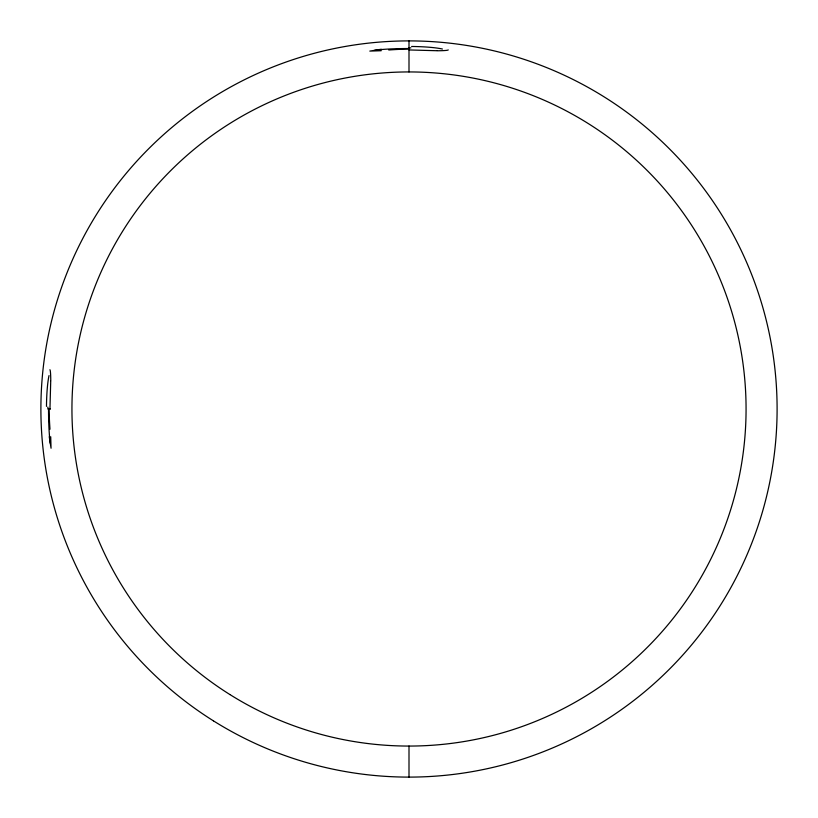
<?xml version="1.0" encoding="UTF-8"?>
<svg xmlns="http://www.w3.org/2000/svg" width="818" height="818" viewBox="0 0 818 818"><rect width="100%" height="100%" fill="white"/><g stroke="black" fill="none" stroke-linecap="round" stroke-linejoin="round"><path stroke-width="1.23" d="M49.949 409L50.716 381.26M47.884 407.078L47.873 409L50.43 409M381.249 49.244L369.808 51.094L381.26 50.716M409 47.873L410.922 47.884M409 49.949L436.74 50.716M49.244 436.751L51.053 448.244L50.716 436.74M409 40.9L409 71.933M409 746.067L409 777.1M374.399 50.389A39.284 3.507 0 0 1 408.928 48.528M388.744 49.99A39.284 3.006 -1.5 0 1 409.031 49.008M50.389 443.601A39.284 3.507 90 0 1 48.528 409.072M49.99 429.256A39.284 3.006 88.5 0 1 49.008 408.969M411.628 46.483A39.325 5.337 0 0 1 442.426 49.019M448.264 49.908A39.223 2.137 2.8 0 1 437.272 50.767M46.483 406.372A39.325 5.337 -90 0 1 49.019 375.574M49.908 369.736A39.223 2.137 -87.2 0 1 50.767 380.728M229.919 694.554A337.067 337.067 0 0 0 745.842 421.311A337.067 337.067 0 0 0 251.238 111.136A337.067 337.067 0 0 0 229.919 694.554M213.426 720.852A368.1 368.1 0 0 0 776.855 422.446A368.1 368.1 0 0 0 236.719 83.702A368.1 368.1 0 0 0 213.426 720.852"/></g></svg>
